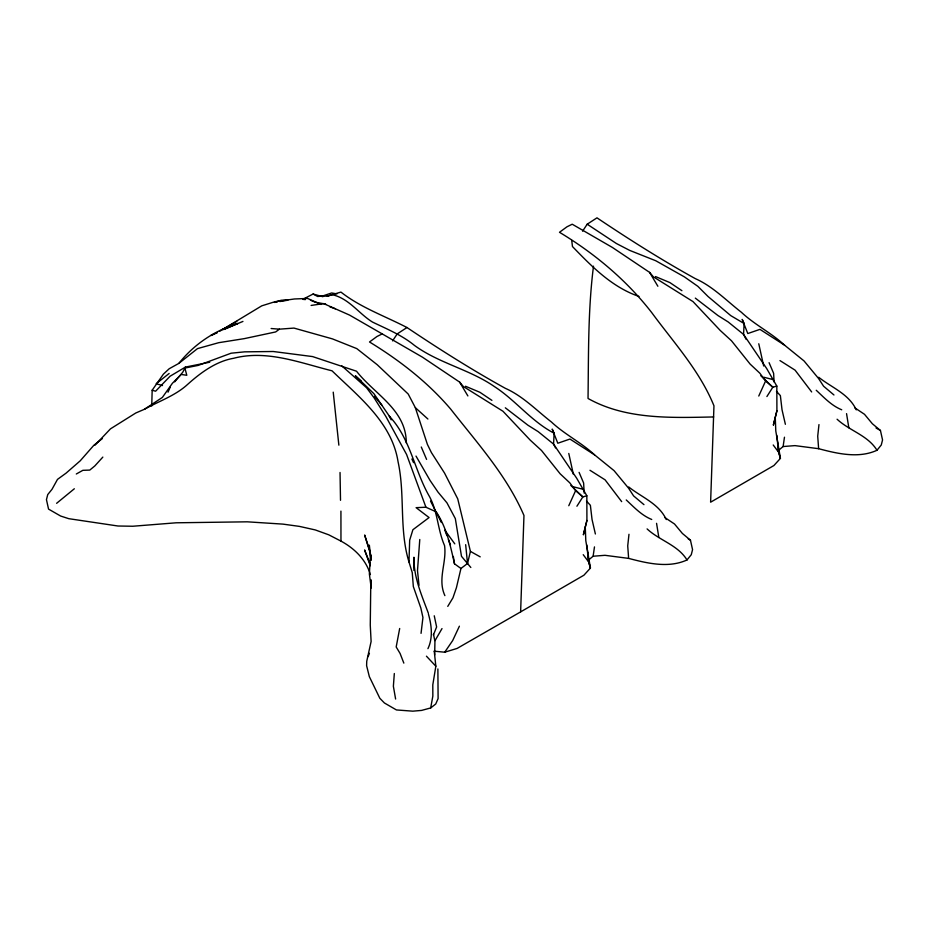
<?xml version="1.0" encoding="UTF-8"?>
<svg xmlns="http://www.w3.org/2000/svg" width="929" height="929" viewBox="0 0 929 929"><rect width="100%" height="100%" fill="white"/><g stroke="black" fill="none" stroke-linecap="round" stroke-linejoin="round"><path stroke-width="1.39" d="M370.404 574.61C365.991 559.676 354.425 548.331 340.966 541.119L340.931 511.113M340.037 472.478L340.513 500.301M434.679 654.968L434.935 641.231L433.471 634.193M151.741 405.996L152.17 390.215L163.399 374.143L169.183 368.755L178.867 363.378L197.482 348.619L218.698 342.696L244.281 338.632L275.681 331.932L279.397 329.168L293.982 328.088L332.443 338.888L356.782 348.607L377.244 364.749L408.214 394.047L415.333 407.657L427.386 444.352L431.416 452.597L444.561 473.105L457.742 498.873L470.422 551.396L467.519 563.473L460.947 568.478L456.418 587.72L452.957 597.811L447.766 606.382M421.046 633.357L422.939 617.518L420.849 608.054L413.324 586.524L412.255 572.601L408.981 561.987L409.677 540.19L412.906 529.716L429.07 517.558L416.111 507.664L425.923 507.234L436.212 511.856C446.582 527.533 450.437 545.776 454.49 563.798L460.947 568.478M413.893 570.394L413.916 557.237C413.556 577.002 421.65 595.117 428.35 613.245M433.971 651.171L444.712 652.204L457.103 648.43L520.623 611.886L523.968 515.502C506.851 475.625 477.192 442.982 450.716 409.143C427.804 382.225 399.586 360.347 369.51 341.977L377.011 336.472L382.225 333.906L422.451 357.177L459.611 382.086L463.327 386.487L502.995 411.268L530.192 440.102L541.526 450.507L560.141 473.79L569.825 482.871L575.608 490.663L582.831 496.91L586.838 495.796L576.688 478.238L553.556 444.097L538.158 431.625L527.974 425.238L505.318 407.808M643.96 504.656L633.59 495.9L628.538 488.143L614.057 470.643L594.56 454.85L569.941 439.057L557.806 443.238L552.198 429.093L554.137 433.216L553.556 444.097L555.554 447.883M833.952 394.976L823.582 386.209L818.53 378.451L804.049 360.951L784.552 345.158L759.934 329.365L747.799 333.546L742.19 319.402L744.129 323.524L743.548 334.405L746.208 339.457M370.474 554.88L369.37 573.959L371.217 588.057M586.919 520.472L583.4 534.651L586.919 520.472L586.838 495.796M776.911 410.781L773.392 424.959L776.911 410.781L776.83 386.104L766.68 368.546L743.548 334.405L728.15 321.933L717.966 315.546L695.31 298.116M394.326 673.525L393.373 686.276L395.615 699.038M593.503 266.158C587.929 310.007 588.614 354.344 588.034 398.471C626.018 419.792 671.516 417.771 713.669 416.958M419.78 539.494L417.493 570.627L419.002 585.247M628.979 534.28L627.725 545.88L628.631 558.387C647.258 563.311 668.625 568.397 686.995 559.966L691.269 554.706L692.558 549.643L690.456 540.179L682.397 533.467L674.489 523.979L664.676 517.441M818.972 424.588L817.717 436.189L818.623 448.695C837.25 453.619 858.617 458.705 876.988 450.275L881.261 445.014L882.55 439.951L880.448 430.487L872.389 423.775L864.481 414.288L854.668 407.75M588.208 560.315L593.12 556.227L594.479 546.902M778.2 450.623L783.112 446.535L784.471 437.211M371.147 585.282L370.822 579.684L370.265 625.171L371.112 641.498L366.734 661.309L366.607 665.675L369.347 676.66L379.822 698.26L384.409 702.974L396.416 709.942L412.801 711.161L421.58 710.418L430.684 707.944L432.844 696.1L432.798 684.87L435.84 666.209L434.307 651.775M399.679 628.492L396.184 646.967L400.085 653.459L403.836 663.109M427.932 648.674C433.1 637.886 431.637 625.322 428.443 614.174M368.128 656.594L369.428 653.319M433.378 635.041L436.618 626.97L434.249 615.788M168.021 392.177L170.193 387.219M568.78 505.724L575.608 490.663M758.772 396.033L765.601 380.971L759.817 373.179L750.133 364.098L731.518 340.815L720.184 330.41L692.988 301.577L653.319 276.796L649.603 272.394L612.443 247.486L572.218 224.214L567.004 226.781L559.49 232.285C594.606 253.454 626.529 280.152 651.728 312.608C673.815 342.685 699.758 370.799 713.96 405.81L710.615 502.194L773.903 465.534L780.43 458.369L775.785 430.963L775.274 417.295M459.402 626.181L452.667 640.58L444.712 652.204M95.048 445.142L110.47 428.85L135.797 412.987L144.448 409.271L162.378 397.415L172.411 383.271L181.201 374.457L186.81 375.281L184.871 368.058L185.452 367.071L209.757 362.205M435.027 640.627L442.007 628.585M576.909 506.235L582.831 496.91L570.859 485.472M766.901 396.544L772.823 387.219L776.83 386.104M392.584 340.885L397.206 333.906L406.983 327.531C439.022 348.99 471.607 369.684 505.353 388.334C522.806 396.044 536.463 410.351 551.431 422.01C564.669 434.435 581.252 442.483 594.56 454.85M582.576 231.193L587.186 224.214L596.975 217.839C629.014 239.299 661.587 259.992 695.345 278.642C712.798 286.353 726.455 300.659 741.423 312.318C754.662 324.744 771.244 332.791 784.552 345.158M174.698 381.842L182.792 372.169L185.452 367.071L170.1 376.21L155.596 391.225L152.17 390.215M102.84 457.103L94.816 465.94L89.788 470.086L82.867 470.318L76.306 473.999M178.867 363.378C193.94 344.404 214.715 330.445 237.917 323.455L223.587 329.528M56.611 503.309L74.332 488.77M169.136 373.481L156.177 383.723L162.505 385.547M430.684 707.944L435.736 703.996L438.105 698.573L437.884 668.95M102.422 438.523L93.899 445.223L80.173 460.865L66.075 473.14L57.493 479.387L52.001 489.316L47.739 494.576L46.45 499.651L48.552 509.104L60.629 516.036L68.792 518.684L118.006 526.011L132.789 526.244L176.208 522.795L247.3 521.819L282.95 524.119L299.405 526.383L315.291 529.936L328.761 534.814L340.966 541.119M219.639 331.293L261.757 305.838L274.996 301.704L294.447 298.975L307.592 298.453L321.12 304.468M520.623 611.886L583.911 575.214L590.438 568.06L585.793 540.643L585.282 526.987M222.507 329.563L236.79 321.411M322.897 296.711L313.085 294.04L302.796 299.324L305.351 299.602M144.448 409.271C158.905 401.2 175.244 395.731 187.577 384.443C200.548 372.738 216.155 361.253 233.655 358.28C266.751 349.548 300.125 362.879 332.025 370.81C358.919 396.892 391.899 422.463 398.065 461.794C405.276 494.867 398.959 529.263 408.981 561.987M223.645 329.516L242.945 321.422M217.293 332.512L210.988 335.497L217.409 332.466M313.085 294.04L317.613 296.467L322.212 296.13L331.653 292.972L336.902 293.924M274.496 302.262L281.266 300.241L287.851 300.195L279.838 301.542M322.212 296.13L327.356 296.119L340.943 292.089C360.44 307.464 384.931 316.069 406.983 327.531M327.356 296.119L332.408 294.725C349.06 298.534 358.629 313.445 372.436 322.038C386.917 329.04 401.92 335.114 414.497 345.449C439.011 363.309 469.47 369.359 494.402 386.569C515.7 400.306 531.423 421.464 554.137 433.216M184.871 368.058L198.225 365.399L231.124 353.206L244.606 351.847L273.219 351.499L312.597 356.585L356.527 371.217C374.642 394.43 406.31 409.677 406.287 442.878M274.485 302.448L277.156 301.995M311.11 305.432L323.675 303.609L349.594 315.105L382.225 333.906M783.112 446.535L794.969 445.618L818.623 448.695M593.12 556.227L604.976 555.31L628.631 558.387M271.129 328.518L279.397 329.168M314.768 302.146L325.673 304.085M763.789 377.232L773.404 379.671M573.797 486.912L583.412 489.362M329.818 306.791L335.288 308.788M655.502 276.563L669.925 282.613L681.898 290.684M465.51 386.255L479.933 392.305L491.905 400.376M639.001 296.456C611.956 287.154 591.889 266.623 572.473 246.545L571.718 240.402M310.46 300.172L313.688 301.646M841.72 409.782C831.606 405.729 824.069 397.554 816.243 390.273M651.728 519.474C641.614 515.421 634.077 507.246 626.251 499.965M470.422 551.396L480.212 556.854M876.07 428.014L880.448 430.487M688.261 538.936L690.456 540.179M744.129 323.524L730.775 315.628L708.072 296.537L697.876 286.353L684.394 276.877L655.781 260.759L629.653 250.377L616.403 243.514L587.186 224.214M837.087 419.223C849.443 430.801 867.883 435.306 876.988 450.275M647.095 528.915C659.451 540.492 677.891 544.998 686.995 559.966M779.965 360.58L795.073 370.148L811.667 391.945M589.973 470.271L605.081 479.84L621.675 501.637M818.693 377.267C831.676 387.648 848.885 393.873 856.271 409.863M628.701 486.959C641.684 497.34 658.893 503.564 666.279 519.555M765.601 380.971L772.823 387.219L760.851 375.781M415.333 407.657L427.897 419.025M361.451 381.331L355.354 375.769L373.911 393.687L390.459 417.771M426.446 656.188L435.84 666.209M776.47 391.341L780.372 395.615L782.032 409.794L785.377 424.298M586.478 501.033L590.379 505.306L592.04 519.485L595.384 533.989M341.814 365.887L366.572 387.753L374.132 397.891L385.918 416.564L406.6 454.513L425.923 507.234M470.829 567.48L461.492 556.32L455.326 518.591L446.965 502.868L438.035 492.149L430.092 480.502L416.006 456.081M374.526 396.404L381.819 405.102M773.218 444.991L778.711 452.342L780.43 458.369L778.943 453.201M583.226 554.683L588.719 562.033L590.438 568.06L588.58 561.604M454.78 543.848L444.828 530.204L446.884 535.592M649.603 272.394L657.871 286.248M459.611 382.086L467.879 395.94M430.522 501.033L441.391 522.528M391.19 419.827L389.309 416.204C410.095 438.116 414.206 469.191 428.548 494.913C437.838 510.66 437.304 528.868 444.561 545.625C446.919 562.719 437.257 578.988 444.886 595.628M411.884 459.019L413.579 462.654M769.084 362.682L773.613 373.307L774.101 381.982M579.092 472.373L583.621 482.999L584.19 493.113M421.29 447.012L426.585 459.402M370.253 565.726L364.586 549.956L370.195 564.089M448.428 539.621L450.484 545.009M371.298 556.657L364.632 535.011L369.614 550.084L371.101 560.292L369.347 545.195M763.673 365.991L758.772 343.765M573.356 474.278L568.78 453.457M846.551 413.637L848.827 427.77M656.559 523.329L658.835 537.461M453.329 556.471L454.49 563.798M777.55 442.866L778.711 452.342L776.783 435.306M587.558 552.558L588.719 562.033L586.791 544.998M465.661 544.684L467.519 563.473M333.232 392.154L338.864 445.165"/></g></svg>
